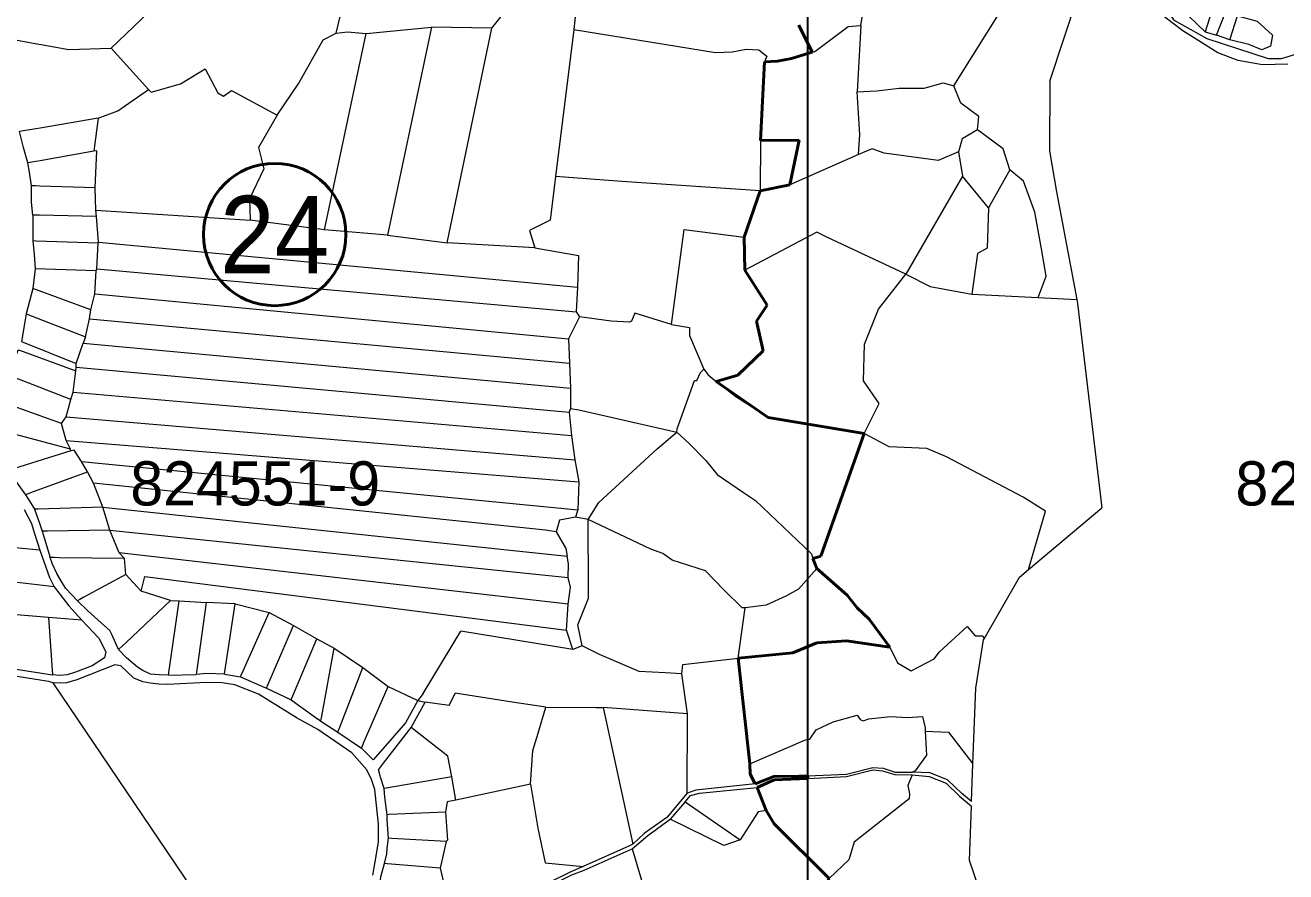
# Model space of a CAD drawing. Header units: metres. Extents: x 548568 to 557107, y 1817749 to 1829427.
# Drawn here: x 553292 to 554433, y 1821148 to 1821915 of the extents above; entities that cross this region are included whole.
import ezdxf
from ezdxf.enums import TextEntityAlignment as Align

# ---------------------------------------------------------------- set-up
doc = ezdxf.new("R2010")
doc.units = ezdxf.units.M
doc.header["$LTSCALE"] = 28
doc.linetypes.add('LONG_DASHED', pattern=[7.5, 6, -1.5])
for name, color, linetype, lineweight in [('10', 7, 'Continuous', 13), ('23', 7, 'Continuous', 13), ('32', 7, 'Continuous', 13), ('34', 7, 'LONG_DASHED', 40), ('54', 7, 'Continuous', 25), ('63', 7, 'Continuous', 40)]:
    doc.layers.add(name, color=color, linetype=linetype, lineweight=lineweight)
doc.layers.add('55', color=7, linetype='Continuous')

msp = doc.modelspace()

# ---------------------------------------------------------------- linework, layer by layer
at = {"layer": '10'}
for p, q in [((554219, 1821864), (554250.88, 1821960.37)), ((553369.61, 1821894.11), (553417.28, 1821939.77)), ((554132.29, 1821859.99), (554177.77, 1821932.47)), ((554367.55, 1821933.53), (554359.64, 1821908.71)), ((553790.09, 1821927.9), (553788.19, 1821910.77)), ((554381.82, 1821901.66), (554388.83, 1821923.28)), ((553600.38, 1821907.24), (553659.44, 1821912.95)), ((553659.44, 1821912.95), (553619.72, 1821724.6)), ((553714.22, 1821912.05), (553659.44, 1821912.95)), ((553673.8, 1821717.69), (553714.22, 1821912.05)), ((553788.19, 1821910.77), (553771.65, 1821777.7)), ((553788.19, 1821910.77), (553916.41, 1821889.94)), ((554003.98, 1821890.36), (553991.96, 1821914.95)), ((554003.98, 1821890.36), (553991.96, 1821914.95)), ((554047.93, 1821914.61), (554044.79, 1821854.55)), ((553562.59, 1821729.59), (553600.38, 1821907.24)), ((554359.64, 1821908.71), (554369.93, 1821905.66)), ((554381.82, 1821901.66), (554369.93, 1821905.66)), ((553369.61, 1821894.11), (553403.58, 1821856.45)), ((553960.93, 1821881.74), (553957.2, 1821810.28)), ((553960.93, 1821881.74), (553957.2, 1821810.28)), ((553357.86, 1821830.6), (553354.07, 1821800.69)), ((554176.8, 1821802.98), (554153.69, 1821820.11)), ((553957.2, 1821810.28), (553957.07, 1821764.75)), ((553356.76, 1821801.07), (553354.07, 1821800.69)), ((553355.31, 1821767.56), (553356.76, 1821801.07)), ((554045.95, 1821797.79), (553983.63, 1821770.36)), ((554136.47, 1821800.22), (554140.1, 1821778.1)), ((554182.88, 1821783.97), (554176.8, 1821802.98)), ((554140.1, 1821778.1), (554088.65, 1821689.33)), ((553355.95, 1821747.48), (553355.31, 1821767.56)), ((553942.3, 1821722.95), (553957.07, 1821764.75)), ((553942.3, 1821722.95), (553957.07, 1821764.75)), ((553983.63, 1821770.36), (553957.07, 1821764.75)), ((553983.63, 1821770.36), (553957.07, 1821764.75)), ((554225, 1821764), (554243.35, 1821666.47)), ((553356.43, 1821741.48), (553355.95, 1821747.48)), ((553355.95, 1821747.48), (553495.4, 1821738.18)), ((553562.59, 1821729.59), (553495.4, 1821738.18)), ((553619.72, 1821724.6), (553562.59, 1821729.59)), ((553358.15, 1821718.34), (553791.65, 1821677.58)), ((553619.72, 1821724.6), (553673.8, 1821717.69)), ((553942.96, 1821692.95), (553942.3, 1821722.95)), ((553356, 1821692.31), (553300.89, 1821694.35)), ((553356.82, 1821694.38), (553790.51, 1821655.24)), ((553963.19, 1821661.35), (553942.96, 1821692.95)), ((553963.19, 1821661.35), (553942.96, 1821692.95)), ((553351.16, 1821657.02), (553298.65, 1821676.5)), ((553354.82, 1821671.64), (553783.6, 1821630.83)), ((553791.65, 1821677.58), (553790.51, 1821655.24)), ((554208.56, 1821668.27), (554243.35, 1821666.47)), ((553292.84, 1821653.53), (553346.33, 1821632.53)), ((553346.33, 1821632.53), (553350.11, 1821648.9)), ((553350.11, 1821648.9), (553784.34, 1821608.73)), ((553790.51, 1821655.24), (553793.34, 1821650.9)), ((553337.9, 1821608.68), (553344.47, 1821626.83)), ((553346.33, 1821632.53), (553344.47, 1821626.83)), ((553344.47, 1821626.83), (553785.16, 1821586.09)), ((553335.42, 1821582.66), (553337.57, 1821601.94)), ((553338.05, 1821605.12), (553784.09, 1821564.43)), ((553906.02, 1821603.29), (553909.92, 1821598.38)), ((553909.92, 1821598.38), (553917.25, 1821592.26)), ((553333.09, 1821575.9), (553335.42, 1821582.66)), ((553335.42, 1821582.66), (553786.33, 1821543.34)), ((553785.16, 1821586.09), (553785.38, 1821567.84)), ((553328.94, 1821560.34), (553333.09, 1821575.9)), ((553785.38, 1821567.84), (553784.09, 1821564.43)), ((553324.59, 1821554.36), (553328.94, 1821560.34)), ((553328.94, 1821560.34), (553789.23, 1821521.27)), ((553784.09, 1821564.43), (553786.33, 1821543.34)), ((553328.88, 1821538.85), (553324.59, 1821554.36)), ((553332.88, 1821531.09), (553328.88, 1821538.85)), ((553328.88, 1821538.85), (553792.77, 1821501.51)), ((553333.26, 1821529.43), (553332.88, 1821531.09)), ((553342.81, 1821519.94), (553791.8, 1821476.08)), ((553362.12, 1821478.53), (553782.24, 1821434.25)), ((554199.82, 1821422.1), (554266, 1821478)), ((553801.29, 1821467.42), (553789.83, 1821469.47)), ((554199.82, 1821422.1), (554214.98, 1821474.76)), ((553305.12, 1821439.67), (553151.1, 1821453.48)), ((553368.55, 1821457.55), (553783.28, 1821414.93)), ((553783.33, 1821390.59), (553376.92, 1821437.02)), ((553382.99, 1821417.63), (553381.65, 1821431.91)), ((554004.44, 1821431.95), (554008.17, 1821422.9)), ((554004.44, 1821431.95), (554008.17, 1821422.9)), ((553318.08, 1821406.3), (553148.76, 1821426.3)), ((553396.96, 1821402.55), (553382.99, 1821417.63)), ((553423.38, 1821393.96), (553396.96, 1821402.55)), ((553481.74, 1821390.99), (553455.7, 1821392.3)), ((553481.74, 1821390.99), (553512.62, 1821383.12)), ((553781.62, 1821367.21), (553783.33, 1821390.59)), ((553937.11, 1821341.79), (553943.42, 1821387.33)), ((553313.07, 1821378.63), (553316.49, 1821326.65)), ((553512.62, 1821383.12), (553534.51, 1821371.51)), ((553534.51, 1821371.51), (553555.72, 1821359.34)), ((553652.08, 1821309.84), (553686.09, 1821366.29)), ((553787.35, 1821349.64), (553686.09, 1821366.29)), ((553787.35, 1821349.64), (553781.62, 1821367.21)), ((553555.72, 1821359.34), (553571.43, 1821350.84)), ((553571.43, 1821350.84), (553597.37, 1821333.41)), ((553795.92, 1821352.9), (553787.35, 1821349.64)), ((553937.11, 1821341.79), (553986.44, 1821346.57)), ((553937.11, 1821341.79), (553986.44, 1821346.57)), ((553947.53, 1821246.08), (553937.11, 1821341.79)), ((553947.53, 1821246.08), (553937.11, 1821341.79)), ((553597.37, 1821333.41), (553620.29, 1821316.17)), ((553478.05, 1821081.3), (553317.09, 1821319.5)), ((553652.08, 1821309.84), (553647.23, 1821303.5)), ((553675.37, 1821298.83), (553680.96, 1821310.22)), ((553732.49, 1821302.09), (553680.96, 1821310.22)), ((553675.37, 1821298.83), (553653.9, 1821301.85)), ((553762.93, 1821297.29), (553732.49, 1821302.09)), ((553755.96, 1821273.89), (553762.93, 1821297.29)), ((553762.93, 1821297.29), (553808.26, 1821297.2)), ((553808.26, 1821297.2), (553814.89, 1821297.19)), ((554106.14, 1821275.71), (554127.32, 1821274.68)), ((554127.32, 1821274.68), (554149.47, 1821246.03)), ((554148.23, 1821211.94), (554149.47, 1821246.03)), ((553681.41, 1821213.3), (553677.95, 1821234.37)), ((553749.12, 1821227.63), (553681.41, 1821213.3)), ((553962.38, 1821204.02), (553954.1, 1821224.75)), ((553962.38, 1821204.02), (553954.1, 1821224.75)), ((553888.98, 1821211.66), (553938.77, 1821177.46)), ((553841.04, 1821169.06), (553854.55, 1821123.48)), ((554019.31, 1821142.43), (554000, 1821161.57)), ((554019.31, 1821142.43), (554000, 1821161.57))]:
    msp.add_line(p, q, dxfattribs=at)
for points in [[(554047.93, 1821914.61), (554049.27, 1821922.01), (554047.74, 1821933.85), (554049.05, 1821955.58), (554056.69, 1821970.66), (554079, 1821981.66)], [(553520.03, 1821833.28), (553539.45, 1821862.19), (553561.38, 1821901.61), (553573.33, 1821907.63), (553579.54, 1821933.74)], [(553714.22, 1821912.05), (553730.18, 1821932.04), (553756.85, 1821940.3)], [(554359.64, 1821908.71), (554337.47, 1821929.92), (554343.18, 1821932.26), (554346.99, 1821939.88), (554367.55, 1821933.53)], [(554369.93, 1821905.66), (554378.31, 1821927.17), (554388.83, 1821923.28)], [(554388.83, 1821923.28), (554406.76, 1821918.38), (554420.59, 1821905.61), (554418.79, 1821895.83), (554410.73, 1821892.63), (554399.07, 1821897.23), (554381.82, 1821901.66)], [(554003.98, 1821890.36), (554006.43, 1821891.11), (554036.57, 1821913.68), (554047.93, 1821914.61)], [(553283.07, 1821901.5), (553302.36, 1821898.04), (553306.36, 1821897.32)], [(553573.33, 1821907.63), (553583.47, 1821908.7), (553600.38, 1821907.24)], [(553306.36, 1821897.32), (553331.33, 1821892.85), (553369.61, 1821894.11)], [(553916.41, 1821889.94), (553931.66, 1821890.72), (553944.33, 1821892.97), (553955.62, 1821892.56), (553962.91, 1821886.76), (553960.93, 1821881.74)], [(553960.93, 1821881.74), (553972.56, 1821882.14), (553985.36, 1821884.65), (554003.98, 1821890.36)], [(553960.93, 1821881.74), (553972.56, 1821882.14), (553985.36, 1821884.65), (554003.98, 1821890.36)], [(553403.58, 1821856.45), (553405.76, 1821854.03), (553432.37, 1821861.58), (553454.67, 1821875.36), (553466.22, 1821853.41), (553471.39, 1821850.67), (553478.57, 1821855.68), (553520.03, 1821833.28)], [(554219, 1821864), (554218.59, 1821801.06), (554225, 1821764)], [(553357.86, 1821830.6), (553375.65, 1821837.36), (553403.58, 1821856.45)], [(554044.79, 1821854.55), (554062.47, 1821855.36), (554082.77, 1821857.63), (554105.26, 1821857.82), (554122.55, 1821862.6), (554132.29, 1821859.99)], [(554045.95, 1821797.79), (554047.05, 1821815.78), (554044.79, 1821854.55)], [(554153.69, 1821820.11), (554154.7, 1821832.28), (554138.36, 1821844.17), (554132.29, 1821859.99)], [(553357.86, 1821830.6), (553305.52, 1821821.71), (553301.52, 1821821.03), (553286.7, 1821818.51)], [(553520.03, 1821833.28), (553502.95, 1821804.07), (553507.69, 1821784.82), (553494.84, 1821757.63), (553495.4, 1821738.18)], [(554153.69, 1821820.11), (554139.69, 1821812.01), (554136.47, 1821800.22)], [(553957.2, 1821810.28), (553992.11, 1821810.79), (553983.63, 1821770.36)], [(553957.2, 1821810.28), (553992.11, 1821810.79), (553983.63, 1821770.36)], [(553354.07, 1821800.69), (553305.4, 1821792.09), (553301.39, 1821791.38), (553294.29, 1821790.12)], [(554136.47, 1821800.22), (554117.88, 1821792.33), (554069.06, 1821799.02), (554058.39, 1821802.82), (554045.95, 1821797.79)], [(554182.88, 1821783.97), (554163.64, 1821749.43), (554140.1, 1821778.1)], [(554215.67, 1821687.6), (554211.46, 1821712.32), (554205.33, 1821745.5), (554195.32, 1821773.61), (554182.88, 1821783.97)], [(553771.65, 1821777.7), (553766.76, 1821738.38), (553748.16, 1821728.98), (553753.03, 1821713.25)], [(553957.07, 1821764.75), (553831.77, 1821773.29), (553771.65, 1821777.7)], [(553355.31, 1821767.56), (553305.2, 1821769.11), (553301.2, 1821769.23), (553297.56, 1821769.34)], [(554163.64, 1821749.43), (554162.17, 1821713.02), (554153.45, 1821708.07), (554148.47, 1821671.38)], [(553356.43, 1821741.48), (553304.7, 1821742.74), (553300.7, 1821742.84), (553298.86, 1821742.88)], [(553350.11, 1821648.9), (553351.16, 1821657.02), (553354.82, 1821671.64), (553356, 1821692.31), (553356.82, 1821694.38), (553358.02, 1821717.38), (553358.15, 1821718.34), (553356.43, 1821741.48)], [(553876.78, 1821643.8), (553888.14, 1821729.88), (553942.3, 1821722.95)], [(554008.15, 1821727.3), (553942.96, 1821692.95), (553942.3, 1821722.95)], [(554088.65, 1821689.33), (554017.1, 1821722.94), (554008.15, 1821727.3)], [(553358.02, 1821717.38), (553301.7, 1821719.33), (553298.92, 1821719.43)], [(553753.03, 1821713.25), (553753.04, 1821713.22), (553673.8, 1821717.69)], [(553753.03, 1821713.25), (553792.62, 1821706.31), (553791.65, 1821677.58)], [(554050.88, 1821545.03), (554064.5, 1821572.21), (554050.34, 1821592.84), (554051.32, 1821625.93), (554063.88, 1821657.64), (554088.65, 1821689.33)], [(554088.65, 1821689.33), (554110.65, 1821678.1), (554148.47, 1821671.38)], [(554148.47, 1821671.38), (554208.56, 1821668.27), (554215.67, 1821687.6)], [(553917.25, 1821592.26), (553936.74, 1821598.06), (553959.75, 1821619.99), (553953.73, 1821646.72), (553963.19, 1821661.35)], [(553917.25, 1821592.26), (553936.74, 1821598.06), (553959.75, 1821619.99), (553953.73, 1821646.72), (553963.19, 1821661.35)], [(554243.35, 1821666.47), (554244, 1821663), (554266, 1821478)], [(553793.34, 1821650.9), (553783.6, 1821630.83), (553784.34, 1821608.73), (553785.16, 1821586.09)], [(553840.55, 1821646.97), (553838.67, 1821645.87), (553822.17, 1821646.78), (553793.34, 1821650.9)], [(553876.78, 1821643.8), (553843.4, 1821654.2), (553840.55, 1821646.97)], [(553876.78, 1821643.8), (553892.93, 1821641.27), (553892.9, 1821633.8), (553906.02, 1821603.29)], [(553881.52, 1821546.4), (553881.9, 1821549.41), (553897.58, 1821593.03), (553899.64, 1821593.13), (553902.8, 1821600.33), (553906.02, 1821603.29)], [(553333.09, 1821575.9), (553282.77, 1821595.52), (553278.96, 1821597.01), (553278.46, 1821597.2)], [(554050.88, 1821545.03), (553964.02, 1821559.79), (553934.98, 1821578.31), (553917.25, 1821592.26)], [(554050.88, 1821545.03), (553964.02, 1821559.79), (553934.98, 1821578.31), (553917.25, 1821592.26)], [(553324.59, 1821554.36), (553277.54, 1821571.11), (553273.74, 1821572.46), (553271.41, 1821573.29)], [(553785.38, 1821567.84), (553792.97, 1821566.6), (553881.52, 1821546.4)], [(553332.88, 1821531.09), (553272.88, 1821547.11), (553268.56, 1821548.26), (553267.27, 1821548.61)], [(553801.29, 1821467.42), (553810.91, 1821482.77), (553863.77, 1821531.24), (553877.82, 1821543.21), (553881.52, 1821546.4)], [(553881.52, 1821546.4), (553892.54, 1821536.16), (553907.85, 1821520.86), (553918.04, 1821508.09), (553941.7, 1821491.82), (553952.62, 1821484.37)], [(554004.44, 1821431.95), (554011.73, 1821434.2), (554050.88, 1821545.03)], [(554004.44, 1821431.95), (554011.73, 1821434.2), (554050.88, 1821545.03)], [(554214.98, 1821474.76), (554194.79, 1821487.53), (554125.63, 1821524.08), (554107.81, 1821531.49), (554073.62, 1821533.16), (554050.88, 1821545.03)], [(553786.33, 1821543.34), (553789.23, 1821521.27), (553792.77, 1821501.51), (553791.8, 1821476.08), (553789.83, 1821469.47)], [(553333.26, 1821529.43), (553286.97, 1821515.06), (553283.13, 1821513.87), (553276.42, 1821511.78)], [(553342.81, 1821519.94), (553336.25, 1821530.08), (553333.26, 1821529.43)], [(553292.09, 1821489.78), (553293.32, 1821490.23), (553297.08, 1821491.61), (553348.36, 1821510.42)], [(553381.65, 1821431.91), (553376.92, 1821437.02), (553368.55, 1821457.55), (553362.12, 1821478.53), (553353.6, 1821500.11), (553348.36, 1821510.42), (553342.81, 1821519.94)], [(553772.23, 1821456.06), (553762.6, 1821457.52), (553353.6, 1821500.11)], [(553362.12, 1821478.53), (553303.52, 1821476.71), (553300.16, 1821476.61)], [(553952.62, 1821484.37), (554003.41, 1821436.26), (554004.44, 1821431.95)], [(553789.83, 1821469.47), (553775.41, 1821466.59), (553772.23, 1821456.06)], [(553795.92, 1821352.9), (553791.94, 1821371.93), (553801.69, 1821396.2), (553801.66, 1821404.77), (553801.29, 1821467.42)], [(553943.42, 1821387.33), (553940.58, 1821387.4), (553923.94, 1821403.5), (553907.4, 1821420.86), (553877.37, 1821430.64), (553868.98, 1821436.62), (553858.11, 1821440.4), (553801.29, 1821467.42)], [(553368.55, 1821457.55), (553312.16, 1821456.85), (553307.82, 1821456.8), (553307.36, 1821456.79)], [(553772.23, 1821456.06), (553781.03, 1821441.15), (553782.24, 1821434.25)], [(553381.65, 1821431.91), (553322.65, 1821432.74), (553318.26, 1821432.8), (553314.45, 1821432.85)], [(553783.28, 1821414.93), (553783.49, 1821427.07), (553782.24, 1821434.25)], [(554008.17, 1821422.9), (553991.57, 1821404.28), (553980.8, 1821398.28), (553962.34, 1821389.82), (553943.42, 1821387.33)], [(554008.17, 1821422.9), (554035.67, 1821398.74), (554044.73, 1821387.28), (554055.67, 1821377.21), (554074.39, 1821351.75)], [(554008.17, 1821422.9), (554035.67, 1821398.74), (554044.73, 1821387.28), (554055.67, 1821377.21), (554074.39, 1821351.75)], [(554159.52, 1821359.33), (554191.6, 1821415.16), (554199.82, 1821422.1)], [(553382.99, 1821417.63), (553345.06, 1821396.99), (553341.44, 1821395.02), (553339.25, 1821393.83)], [(553396.96, 1821402.55), (553400.2, 1821415.63), (553781.62, 1821367.21)], [(553783.33, 1821390.59), (553785.41, 1821406.16), (553783.28, 1821414.93)], [(553343.09, 1821376.12), (553313.07, 1821378.63), (553146.43, 1821392.58)], [(553376.37, 1821349.61), (553380.01, 1821353.05), (553382.94, 1821355.81), (553423.38, 1821393.96)], [(553421.55, 1821326.29), (553422.2, 1821330.86), (553422.76, 1821334.84), (553431.06, 1821393.57)], [(553423.38, 1821393.96), (553431.06, 1821393.57), (553455.7, 1821392.3)], [(553455.7, 1821392.3), (553447.5, 1821333.38), (553446.95, 1821329.4), (553446.62, 1821327.02)], [(553472.17, 1821327.38), (553472.19, 1821327.51), (553472.79, 1821331.48), (553481.74, 1821390.99)], [(553486.85, 1821325.03), (553487.45, 1821326.37), (553489.17, 1821330.26), (553512.62, 1821383.12)], [(553510.26, 1821314.69), (553511.78, 1821318.24), (553534.51, 1821371.51)], [(554074.39, 1821351.75), (554081.04, 1821337.59), (554093.66, 1821330.25), (554114.34, 1821341.09), (554119.07, 1821347.48), (554144.22, 1821370.32), (554151.32, 1821361.92), (554158.39, 1821362.01), (554159.52, 1821359.33)], [(553532.66, 1821304.11), (553533.22, 1821305.45), (553555.72, 1821359.34)], [(553559.44, 1821284.67), (553559.5, 1821285), (553560.27, 1821289.23), (553571.43, 1821350.84)], [(553886.03, 1821327.59), (553870.92, 1821328.51), (553847.4, 1821329.59), (553811.49, 1821345.04), (553795.92, 1821352.9)], [(553986.44, 1821346.57), (554008.33, 1821355.6), (554034.9, 1821357.34), (554074.39, 1821351.75)], [(553986.44, 1821346.57), (554008.33, 1821355.6), (554034.9, 1821357.34), (554074.39, 1821351.75)], [(554149.47, 1821246.03), (554151.96, 1821314.58), (554159.04, 1821358.5), (554159.52, 1821359.33)], [(553886.03, 1821327.59), (553886.84, 1821336.17), (553937.11, 1821341.79)], [(553574.82, 1821274.83), (553575.13, 1821275.63), (553576.59, 1821279.43), (553597.37, 1821333.41)], [(553890.86, 1821219.46), (553891.1, 1821291.36), (553886.03, 1821327.59)], [(553596.11, 1821260.4), (553597.03, 1821262.52), (553598.63, 1821266.22), (553620.29, 1821316.17), (553647.23, 1821303.5)], [(553891.1, 1821291.36), (553814.89, 1821297.19), (553841.66, 1821173.32)], [(553947.53, 1821246.08), (553997.91, 1821267.95), (554001.9, 1821268.46), (554007.67, 1821276.95), (554023, 1821284.16), (554044.83, 1821290.09), (554047.34, 1821286.4), (554050.08, 1821285.09), (554055.39, 1821286.95), (554075, 1821288.92), (554090.21, 1821288.02), (554103.68, 1821289.09)], [(554103.68, 1821289.09), (554106.21, 1821278.87), (554106.14, 1821275.71)], [(553677.95, 1821234.37), (553674.4, 1821253.01), (553640.98, 1821278.98)], [(553749.12, 1821227.63), (553751.3, 1821258.25), (553755.96, 1821273.89)], [(554106.14, 1821275.71), (554107.51, 1821253.94), (554097.17, 1821239.72), (554094.79, 1821238.63)], [(553952.3, 1821228.03), (553947.94, 1821236.78), (553947.53, 1821246.08)], [(553952.3, 1821228.03), (553947.94, 1821236.78), (553947.53, 1821246.08)], [(554094.41, 1821236.22), (554090.47, 1821226.55), (554091.97, 1821219.06), (554091.84, 1821214.54), (554041.84, 1821175.37), (554037.17, 1821159.24), (554019.31, 1821142.43)], [(553677.95, 1821234.37), (553618.48, 1821224.1), (553616.6, 1821223.77)], [(553749.12, 1821227.63), (553755.7, 1821188.02), (553762.36, 1821156.45), (553796.8, 1821153.08)], [(553681.41, 1821213.3), (553673.73, 1821211.75), (553672.11, 1821202.45)], [(553672.11, 1821202.45), (553621.18, 1821200.14), (553619.28, 1821200.05)], [(553672.11, 1821202.45), (553674.02, 1821177.17), (553672.84, 1821175.79)], [(553962.38, 1821204.02), (553955.03, 1821202.66), (553938.77, 1821177.46)], [(554000, 1821161.57), (553969.53, 1821191.77), (553962.38, 1821204.02)], [(554000, 1821161.57), (553969.53, 1821191.77), (553962.38, 1821204.02)], [(554163.66, 1821108.21), (554146.3, 1821158.75), (554148.09, 1821207.94)], [(553938.77, 1821177.46), (553924.09, 1821172.07), (553875.55, 1821195.9)], [(553672.84, 1821175.79), (553623.64, 1821178.61), (553620.75, 1821178.77)], [(553672.84, 1821175.79), (553667.27, 1821151.57), (553673.55, 1821126.01), (553675.88, 1821104.18)], [(553667.27, 1821151.57), (553623.45, 1821155.28), (553619.45, 1821155.62), (553617.14, 1821155.82)]]:
    msp.add_lwpolyline(points, dxfattribs=at)
at = {"layer": '23'}
for p, q in [((553337.57, 1821601.94), (553338.05, 1821605.12)), ((553338.05, 1821605.12), (553337.9, 1821608.68)), ((553376.37, 1821349.61), (553370.16, 1821363.24)), ((553472.17, 1821327.38), (553486.85, 1821325.03)), ((553421.55, 1821326.29), (553446.62, 1821327.02)), ((553640.98, 1821278.98), (553653.9, 1821301.85)), ((553647.23, 1821303.5), (553653.9, 1821301.85)), ((553574.82, 1821274.83), (553596.11, 1821260.4)), ((553616.6, 1821223.77), (553613.38, 1821234.06)), ((553890.86, 1821219.46), (553891.67, 1821219.76)), ((553888.98, 1821211.66), (553875.55, 1821195.9))]:
    msp.add_line(p, q, dxfattribs=at)
for points in [[(553294.29, 1821790.12), (553290.34, 1821804.06), (553286.7, 1821818.51)], [(553297.56, 1821769.34), (553295.75, 1821781.72), (553294.29, 1821790.12)], [(553298.86, 1821742.88), (553297.71, 1821754.56), (553297.56, 1821769.34)], [(553298.86, 1821742.88), (553298.9, 1821727.52), (553298.92, 1821719.43)], [(553298.92, 1821719.43), (553299.87, 1821707.34), (553300.89, 1821694.35), (553298.65, 1821676.5), (553292.84, 1821653.53)], [(553292.84, 1821653.53), (553292.01, 1821648.09), (553288.44, 1821628.38), (553337.9, 1821608.68)], [(553280.34, 1821606.03), (553285.63, 1821620.95), (553286.61, 1821620.59), (553337.57, 1821601.94)], [(553276.42, 1821511.78), (553292.09, 1821489.78), (553296.88, 1821481.96), (553300.16, 1821476.61), (553305.03, 1821463.2), (553307.36, 1821456.79), (553314.45, 1821432.85)], [(553291.07, 1821476.35), (553297.47, 1821463.81), (553300.04, 1821455.5), (553305.12, 1821439.67)], [(553305.12, 1821439.67), (553313.98, 1821414.71), (553318.08, 1821406.3)], [(553339.25, 1821393.83), (553328.53, 1821404.91), (553325.65, 1821409.69), (553320.52, 1821418.41), (553316.58, 1821426.99), (553314.45, 1821432.85)], [(553318.08, 1821406.3), (553323.15, 1821399.69), (553331.51, 1821389.28), (553343.09, 1821376.12)], [(553146.43, 1821392.58), (553146.65, 1821374.56), (553148.51, 1821367.12), (553150.18, 1821362.91), (553154.51, 1821359.34), (553170.73, 1821357.06), (553210.88, 1821347.55), (553243.78, 1821338.75), (553260.09, 1821335.51), (553316.49, 1821326.65)], [(553360.53, 1821373.89), (553348.61, 1821384.49), (553339.25, 1821393.83)], [(553343.09, 1821376.12), (553358.39, 1821359.8), (553364.95, 1821347.43), (553363.6, 1821341.98), (553352.37, 1821334.8), (553337.47, 1821329.11), (553329.98, 1821326.62), (553323.05, 1821326), (553316.49, 1821326.65)], [(553370.16, 1821363.24), (553368.55, 1821366.77), (553360.53, 1821373.89)], [(553421.55, 1821326.29), (553412.96, 1821326.62), (553405.37, 1821327.39), (553398.23, 1821330.49), (553393.44, 1821333.73), (553383.63, 1821342.2), (553376.37, 1821349.61)], [(553317.09, 1821319.5), (553312.97, 1821320.8), (553253.8, 1821330.14), (553240.19, 1821121.78), (553241.99, 1821118.86), (553282.07, 1821104.42), (553325.08, 1821090.48), (553366.19, 1821079.3), (553428.88, 1821066.15), (553458.9, 1821058.45), (553479.61, 1821052.61), (553501.48, 1821046.39)], [(553606.49, 1821145.23), (553608.64, 1821157.43), (553611.71, 1821175.26), (553611.63, 1821191.63), (553608.2, 1821222.86), (553605.29, 1821231.88), (553600.97, 1821240.63), (553587.39, 1821256.22), (553556.75, 1821277.2), (553538.11, 1821287.48), (553503.04, 1821309.25), (553481.53, 1821317.57), (553470.15, 1821319.41), (553455.96, 1821319.82), (553420.76, 1821318.08), (553412.74, 1821318.31), (553405.07, 1821319.01), (553398.32, 1821320.34), (553390.19, 1821323.59), (553378.37, 1821334.83), (553372.9, 1821335.7), (553338.51, 1821322.1), (553329.38, 1821319.37), (553324.08, 1821319.18), (553317.09, 1821319.5)], [(553472.17, 1821327.38), (553456.19, 1821327.85), (553446.62, 1821327.02)], [(553486.85, 1821325.03), (553508.87, 1821315.3), (553510.26, 1821314.69)], [(553510.26, 1821314.69), (553532.66, 1821304.11), (553556.33, 1821286.93), (553556.53, 1821286.78), (553559.44, 1821284.67), (553574.82, 1821274.83)], [(553647.23, 1821303.5), (553635.86, 1821283.11), (553613.33, 1821257.41)], [(553613.38, 1821234.06), (553613.04, 1821235.14), (553611.65, 1821240.87), (553612.52, 1821242), (553616.05, 1821246.59), (553640.98, 1821278.98)], [(553613.33, 1821257.41), (553606.62, 1821249.76), (553596.11, 1821260.4)], [(554000, 1821235.41), (554035.08, 1821236.68), (554058.8, 1821242.86), (554068.23, 1821242.29), (554079.18, 1821238.71), (554094.79, 1821238.63)], [(554000, 1821232.81), (554035.07, 1821234.55), (554058.89, 1821240.61), (554067.48, 1821239.86), (554078.75, 1821236.58), (554094.41, 1821236.22)], [(554094.41, 1821236.22), (554109.73, 1821234.76), (554125.23, 1821228.67), (554137.25, 1821216.95), (554148.09, 1821207.94)], [(554148.23, 1821211.94), (554139.46, 1821219.24), (554126.37, 1821231.53), (554110.58, 1821237.96), (554094.79, 1821238.63)], [(553888.98, 1821211.66), (553893.99, 1821217.52), (553902, 1821219.51), (553954.1, 1821224.75)], [(553952.3, 1821228.03), (553898.71, 1821222.39), (553891.67, 1821219.76)], [(554000, 1821235.41), (553991.8, 1821235.11), (553969.31, 1821234.63), (553952.3, 1821228.03)], [(554000, 1821235.41), (553991.8, 1821235.11), (553969.31, 1821234.63), (553952.3, 1821228.03)], [(554000, 1821232.81), (553991.96, 1821232.41), (553969.52, 1821231.64), (553954.1, 1821224.75)], [(554000, 1821232.81), (553991.96, 1821232.41), (553969.52, 1821231.64), (553954.1, 1821224.75)], [(553619.28, 1821200.05), (553617.34, 1821216.06), (553616.6, 1821223.77)], [(553890.86, 1821219.46), (553872.4, 1821197.46), (553852.09, 1821182.94), (553841.66, 1821173.32)], [(553620.75, 1821178.77), (553619.43, 1821195.47), (553619.28, 1821200.05)], [(553841.04, 1821169.06), (553855.39, 1821181.41), (553875.55, 1821195.9)], [(553617.14, 1821155.82), (553618.99, 1821164.78), (553619.56, 1821169.35), (553620.75, 1821178.77)], [(553747.24, 1821126.4), (553786.4, 1821145.62), (553797.57, 1821149.98), (553841.04, 1821169.06)], [(553841.66, 1821173.32), (553838.83, 1821171.98), (553796.8, 1821153.08)], [(553612.2, 1821128.72), (553613.74, 1821143.75), (553617.14, 1821155.82)], [(553796.8, 1821153.08), (553785.62, 1821148.47), (553745.76, 1821128.87), (553722.7, 1821118.22), (553705.53, 1821110.76), (553689.67, 1821102.64), (553675.88, 1821104.18)]]:
    msp.add_lwpolyline(points, dxfattribs=at)
at = {"layer": '32'}
for points in [[(554324.45, 1821946.44), (554326, 1821933.71), (554325.45, 1821928.29), (554330.99, 1821919.6), (554360.99, 1821902.72), (554416.55, 1821884.53), (554428.7, 1821884.54), (554467.5, 1821896.48)], [(554434.24, 1821879.45), (554411.35, 1821878.88), (554389.39, 1821882.88), (554371.03, 1821889.67), (554351.53, 1821902.09), (554339.22, 1821909.71), (554321.95, 1821923.09)]]:
    msp.add_lwpolyline(points, dxfattribs=at)
at = {"layer": '34'}
for points in [[(553991.96, 1821914.95), (554003.98, 1821890.36), (553985.36, 1821884.65), (553972.56, 1821882.14), (553960.93, 1821881.74), (553957.2, 1821810.28), (553992.11, 1821810.79), (553983.63, 1821770.36), (553957.07, 1821764.75), (553942.3, 1821722.95), (553942.96, 1821692.95), (553963.19, 1821661.35), (553953.73, 1821646.72), (553959.75, 1821619.99), (553936.74, 1821598.06), (553917.25, 1821592.26), (553964.02, 1821559.79), (554050.88, 1821545.03), (554011.73, 1821434.2), (554004.44, 1821431.95), (554008.17, 1821422.9), (554035.67, 1821398.74), (554044.73, 1821387.28), (554055.67, 1821377.21), (554074.39, 1821351.75), (554034.9, 1821357.34), (554008.33, 1821355.6), (553986.44, 1821346.57), (553937.11, 1821341.79), (553947.53, 1821246.08), (553947.94, 1821236.78), (553952.3, 1821228.03), (553969.31, 1821234.63), (553991.8, 1821235.11), (554000, 1821235.41), (554000, 1821232.81)], [(554000, 1821232.81), (553969.52, 1821231.64), (553954.1, 1821224.75), (553962.38, 1821204.02), (553969.53, 1821191.77), (554019.31, 1821142.43), (554000, 1821112.14), (553990.02, 1821096.49), (553984.45, 1821084.47), (553959.77, 1821052.68), (553969.75, 1820963.45)]]:
    msp.add_lwpolyline(points, dxfattribs=at)
at = {"layer": '54'}
msp.add_line((554000, 1819000), (554000, 1825000), dxfattribs=at)
at = {"layer": '63'}
msp.add_circle((553517.63, 1821725.28), 64.42, dxfattribs=at)

# ---------------------------------------------------------------- texts
at = {"layer": '34', "width": 0.95}
msp.add_text('24', height=70, dxfattribs=at).set_placement((553517.62, 1821690.28), align=Align.CENTER)
at = {"layer": '55'}
for s, p in [('824551-9', (553500, 1821480)), ('824554-7', (554500, 1821480))]:
    msp.add_text(s, height=40, dxfattribs=at).set_placement(p, align=Align.CENTER)

doc.saveas('drawing.dxf')
